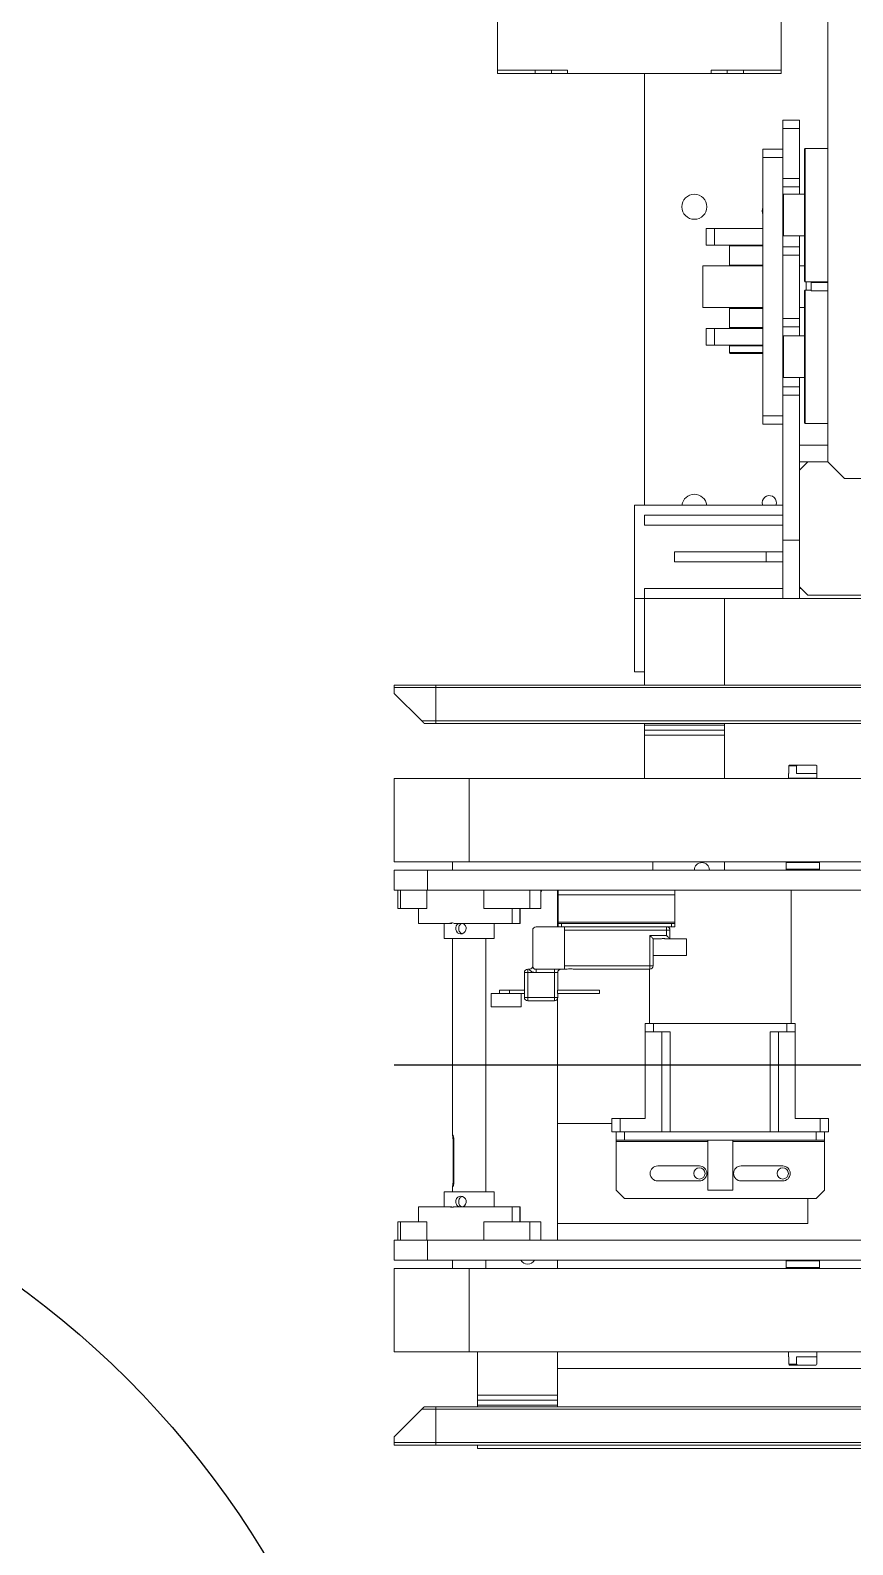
# Model space of a CAD drawing. Header units: millimetres. Extents: x -7602 to 9818, y -387 to 3388.
# Drawn here: x 5959 to 6453, y 1795 to 2704 of the extents above; entities that cross this region are included whole.
import ezdxf

# ---------------------------------------------------------------- set-up
doc = ezdxf.new("R2010")
doc.units = ezdxf.units.MM

# ---------------------------------------------------------------- blocks, each defined once
blk = doc.blocks.new('rhryh')
at = {"color": 1}
blk.add_circle((89014.17, 108497.44, -909.01), 546.16, dxfattribs=at)
blk = doc.blocks.new('tryhytr')
at = {"color": 7, "linetype": 'Continuous', "lineweight": 15}
for p, q in [((103777.68, 67085.51, -498.14), (102927.68, 67085.51, -498.14)), ((103777.68, 67084.01, -498.14), (102927.68, 67084.01, -498.14)), ((103152.68, 67087.51, -498.14), (103752.68, 67087.51, -498.14)), ((103752.68, 67087.51, -498.14), (103752.68, 67085.51, -498.14)), ((103777.68, 67085.51, -498.14), (103802.68, 67085.51, -498.14)), ((103777.68, 67085.51, -498.14), (103777.68, 67084.01, -498.14)), ((103777.68, 67084.01, -498.14), (103777.68, 67085.51, -498.14)), ((103777.68, 67084.01, -498.14), (103802.68, 67084.01, -498.14)), ((103777.68, 67084.01, -498.14), (103777.68, 67064.01, -498.14)), ((103802.68, 67085.51, -498.14), (103802.68, 67084.01, -498.14)), ((103802.68, 67084.01, -498.14), (103802.68, 67080.51, -498.14)), ((103786.18, 67064.01, -498.14), (103802.68, 67080.51, -498.14)), ((103777.68, 67064.01, -498.14), (102927.68, 67064.01, -498.14)), ((103777.68, 67062.51, -498.14), (102927.68, 67062.51, -498.14)), ((103704.68, 67062.51, -498.14), (103704.68, 67061.51, -498.14)), ((103752.68, 67062.51, -498.14), (103752.68, 67061.51, -498.14)), ((103777.68, 67064.01, -498.14), (103777.68, 67062.51, -498.14)), ((103777.68, 67064.01, -498.14), (103786.18, 67064.01, -498.14)), ((103777.68, 67062.51, -498.14), (103777.68, 67064.01, -498.14)), ((103777.68, 67062.51, -498.14), (103784.68, 67062.51, -498.14)), ((103704.68, 67061.51, -498.14), (103752.68, 67061.51, -498.14)), ((103704.68, 67061.51, -498.14), (103704.68, 67058.51, -498.14)), ((103704.68, 67058.51, -498.14), (103752.68, 67058.51, -498.14)), ((103704.68, 67058.51, -498.14), (103704.68, 67055.51, -498.14)), ((103704.68, 67055.51, -498.14), (103752.68, 67055.51, -498.14)), ((103704.68, 67055.51, -498.14), (103704.68, 67029.51, -498.14)), ((103752.68, 67061.51, -498.14), (103752.68, 67058.51, -498.14)), ((103752.68, 67058.51, -498.14), (103752.68, 67055.51, -498.14)), ((103752.68, 67055.51, -498.14), (103752.68, 67029.51, -498.14)), ((103200.68, 67039.51, -498.14), (103704.68, 67039.51, -498.14)), ((103549.27, 67032.51, -498.14), (103549.27, 67037.01, -498.14)), ((103560.89, 67037.51, -498.14), (103549.73, 67037.51, -498.14)), ((103560.89, 67037.51, -498.14), (103565.63, 67037.51, -498.14)), ((103561.35, 67037.01, -498.14), (103560.89, 67037.51, -498.14)), ((103566.09, 67037.01, -498.14), (103561.35, 67037.01, -498.14)), ((103561.35, 67037.01, -498.14), (103561.35, 67032.51, -498.14)), ((103566.09, 67032.51, -498.14), (103566.09, 67037.01, -498.14)), ((103757.68, 67029.51, -498.14), (103157.68, 67029.51, -498.14)), ((103549.18, 67032.51, -498.14), (103549.18, 67029.61, -498.14)), ((103561.35, 67032.51, -498.14), (103549.18, 67032.51, -498.14)), ((103552.64, 67029.61, -498.14), (103549.18, 67029.61, -498.14)), ((103549.58, 67029.61, -498.14), (103549.58, 67029.51, -498.14)), ((103566.18, 67029.61, -498.14), (103552.64, 67029.61, -498.14)), ((103565.78, 67029.51, -498.14), (103565.78, 67029.61, -498.14)), ((103566.18, 67032.51, -498.14), (103566.09, 67032.51, -498.14)), ((103566.18, 67029.61, -498.14), (103566.18, 67032.51, -498.14)), ((103757.68, 66979.51, -498.14), (103757.68, 67029.51, -498.14)), ((103802.68, 67029.51, -498.14), (103757.68, 67029.51, -498.14)), ((103802.68, 66979.51, -498.14), (103802.68, 67029.51, -498.14)), ((102922.68, 66974.51, -498.14), (103782.68, 66974.51, -498.14)), ((103757.68, 66979.51, -498.14), (103157.68, 66979.51, -498.14)), ((103548.18, 66979.51, -498.14), (103547.68, 66979.01, -498.14)), ((103547.68, 66979.01, -498.14), (103547.68, 66975.01, -498.14)), ((103551.75, 66979.01, -498.14), (103547.68, 66979.01, -498.14)), ((103547.68, 66975.01, -498.14), (103548.18, 66974.51, -498.14)), ((103547.68, 66975.01, -498.14), (103567.68, 66975.01, -498.14)), ((103567.68, 66979.01, -498.14), (103551.75, 66979.01, -498.14)), ((103567.68, 66979.01, -498.14), (103567.18, 66979.51, -498.14)), ((103567.18, 66974.51, -498.14), (103567.68, 66975.01, -498.14)), ((103567.68, 66975.01, -498.14), (103567.68, 66979.01, -498.14)), ((103704.68, 66979.51, -498.14), (103704.68, 66974.51, -498.14)), ((103747.68, 66979.51, -498.14), (103747.68, 66974.51, -498.14)), ((103802.68, 66979.51, -498.14), (103757.68, 66979.51, -498.14)), ((103767.68, 66974.51, -498.14), (103767.68, 66979.51, -498.14)), ((103782.68, 66962.51, -498.14), (103782.68, 66974.51, -498.14)), ((103782.68, 66974.51, -498.14), (103802.68, 66974.51, -498.14)), ((103802.68, 66974.51, -498.14), (103802.68, 66962.51, -498.14)), ((102922.68, 66962.51, -498.14), (103782.68, 66962.51, -498.14)), ((103704.68, 66962.51, -498.14), (103704.68, 66817.32, 194.08)), ((103714.84, 66962.51, -498.14), (103714.84, 66951.51, -498.14)), ((103721.47, 66962.51, -498.14), (103721.47, 66951.51, -498.14)), ((103749.04, 66962.51, -498.14), (103749.04, 66951.51, -498.14)), ((103802.68, 66962.51, -498.14), (103782.68, 66962.51, -498.14)), ((103783.11, 66962.51, -498.14), (103783.11, 66951.51, -498.14)), ((103798.99, 66962.51, -498.14), (103798.99, 66951.51, -498.14)), ((103800.53, 66951.51, -498.14), (103800.53, 66962.51, -498.14)), ((103554.68, 66952.51, -498.14), (103554.68, 66937.51, -498.14)), ((103704.68, 66952.51, -498.14), (103554.68, 66952.51, -498.14)), ((103721.47, 66951.51, -498.14), (103714.84, 66951.51, -498.14)), ((103749.04, 66951.51, -498.14), (103721.47, 66951.51, -498.14)), ((103727.18, 66951.51, -498.14), (103727.18, 66942.51, -498.14)), ((103727.43, 66951.51, -498.14), (103727.43, 66942.51, -498.14)), ((103732.02, 66951.51, -498.14), (103732.02, 66942.51, -498.14)), ((103798.99, 66951.51, -498.14), (103783.11, 66951.51, -498.14)), ((103788.18, 66942.51, -498.14), (103788.18, 66951.51, -498.14)), ((103800.53, 66951.51, -498.14), (103798.99, 66951.51, -498.14)), ((103549.68, 66937.51, -498.14), (103544.68, 66932.51, -498.14)), ((103664.68, 66937.51, -498.14), (103549.68, 66937.51, -498.14)), ((103669.68, 66932.51, -498.14), (103664.68, 66937.51, -498.14)), ((103727.43, 66942.51, -498.14), (103727.18, 66942.51, -498.14)), ((103727.43, 66942.51, -498.14), (103732.02, 66942.51, -498.14)), ((103766.76, 66942.51, -498.14), (103732.02, 66942.51, -498.14)), ((103742.68, 66942.51, -498.14), (103742.68, 66933.51, -498.14)), ((103769.45, 66942.51, -498.14), (103768.08, 66942.51, -498.14)), ((103788.18, 66942.51, -498.14), (103769.45, 66942.51, -498.14)), ((103772.68, 66933.51, -498.14), (103772.68, 66942.51, -498.14)), ((103544.68, 66903.25, -498.14), (103544.68, 66932.51, -498.14)), ((103594.68, 66927.01, -498.14), (103569.68, 66927.01, -498.14)), ((103599.68, 66932.51, -498.14), (103599.68, 66902.51, -498.14)), ((103599.68, 66932.51, -498.14), (103614.68, 66932.51, -498.14)), ((103614.68, 66902.51, -498.14), (103614.68, 66932.51, -498.14)), ((103644.68, 66927.01, -498.14), (103619.68, 66927.01, -498.14)), ((103669.68, 66903.25, -498.14), (103669.68, 66932.51, -498.14)), ((103742.68, 66933.51, -498.14), (103743.59, 66933.51, -498.14)), ((103743.59, 66933.51, -498.14), (103772.68, 66933.51, -498.14)), ((103747.68, 66933.51, -498.14), (103747.68, 66781.51, 194.08)), ((103766.91, 66927.51, -498.14), (103766.91, 66902.51, -498.14)), ((103767.46, 66902.51, -498.14), (103767.46, 66927.51, -498.14)), ((103767.68, 66930.34, -498.14), (103767.68, 66933.51, -498.14)), ((103569.68, 66918.01, -498.14), (103594.68, 66918.01, -498.14)), ((103619.68, 66918.01, -498.14), (103644.68, 66918.01, -498.14)), ((103544.68, 66902.51, -498.14), (103544.68, 66903.25, -498.14)), ((103544.68, 66897.51, -498.14), (103544.68, 66902.51, -498.14)), ((103544.68, 66902.51, -498.14), (103549.68, 66902.51, -498.14)), ((103549.68, 66902.51, -498.14), (103549.68, 66897.51, -498.14)), ((103664.68, 66902.51, -498.14), (103549.68, 66902.51, -498.14)), ((103664.68, 66897.51, -498.14), (103664.68, 66902.51, -498.14)), ((103664.68, 66902.51, -498.14), (103669.68, 66902.51, -498.14)), ((103669.68, 66902.51, -498.14), (103669.68, 66903.25, -498.14)), ((103669.68, 66902.51, -498.14), (103669.68, 66897.51, -498.14)), ((103767.68, 66781.51, 194.08), (103767.68, 66899.69, -498.14)), ((103542.18, 66889.51, -498.14), (103542.18, 66897.51, -498.14)), ((103542.18, 66897.51, -498.14), (103544.68, 66897.51, -498.14)), ((103549.68, 66897.51, -498.14), (103544.68, 66897.51, -498.14)), ((103547.18, 66889.51, -498.14), (103547.18, 66897.51, -498.14)), ((103664.68, 66897.51, -498.14), (103549.68, 66897.51, -498.14)), ((103572.18, 66837.51, -498.14), (103572.18, 66897.51, -498.14)), ((103577.18, 66897.51, -498.14), (103637.18, 66897.51, -498.14)), ((103577.18, 66837.51, -498.14), (103577.18, 66897.51, -498.14)), ((103637.18, 66837.51, -498.14), (103637.18, 66897.51, -498.14)), ((103642.18, 66837.51, -498.14), (103642.18, 66897.51, -498.14)), ((103669.68, 66897.51, -498.14), (103664.68, 66897.51, -498.14)), ((103667.18, 66889.51, -498.14), (103667.18, 66897.51, -498.14)), ((103669.68, 66897.51, -498.14), (103672.18, 66897.51, -498.14)), ((103672.18, 66889.51, -498.14), (103672.18, 66897.51, -498.14)), ((103672.18, 66892.51, -498.14), (103704.68, 66892.51, -498.14)), ((103542.18, 66889.51, -498.14), (103547.18, 66889.51, -498.14)), ((103547.18, 66889.51, -498.14), (103562.18, 66889.51, -498.14)), ((103562.18, 66837.51, -498.14), (103562.18, 66889.51, -498.14)), ((103652.18, 66889.51, -498.14), (103667.18, 66889.51, -498.14)), ((103652.18, 66837.51, -498.14), (103652.18, 66889.51, -498.14)), ((103667.18, 66889.51, -498.14), (103672.18, 66889.51, -498.14)), ((103562.18, 66832.51, -498.14), (103562.18, 66837.51, -498.14)), ((103562.18, 66837.51, -498.14), (103567.18, 66837.51, -498.14)), ((103567.18, 66837.51, -498.14), (103567.18, 66832.51, -498.14)), ((103567.18, 66837.51, -498.14), (103577.18, 66837.51, -498.14)), ((103637.18, 66837.51, -498.14), (103647.18, 66837.51, -498.14)), ((103647.18, 66832.51, -498.14), (103647.18, 66837.51, -498.14)), ((103647.18, 66837.51, -498.14), (103652.18, 66837.51, -498.14)), ((103652.18, 66837.51, -498.14), (103652.18, 66832.51, -498.14)), ((103567.18, 66832.51, -498.14), (103562.18, 66832.51, -498.14)), ((103564.68, 66832.51, -498.14), (103564.68, 66752.51, 194.08)), ((103567.18, 66832.51, -498.14), (103647.18, 66832.51, -498.14)), ((103652.18, 66832.51, -498.14), (103647.18, 66832.51, -498.14)), ((103649.68, 66799.91, 194.08), (103649.68, 66832.51, -498.14)), ((103706.64, 66818.91, 194.08), (103722.64, 66818.91, 194.08)), ((103706.64, 66818.91, 194.08), (103706.64, 66816.91, 194.08)), ((103722.64, 66818.91, 194.08), (103722.64, 66816.91, 194.08)), ((103726.64, 66822.51, 194.08), (103726.64, 66814.51, 194.08)), ((103726.64, 66822.51, 194.08), (103744.64, 66822.51, 194.08)), ((103744.64, 66814.51, 194.08), (103744.64, 66822.51, 194.08)), ((103679.64, 66814.51, 194.08), (103679.64, 66812.51, 194.08)), ((103704.73, 66814.51, 194.08), (103679.64, 66814.51, 194.08)), ((103679.64, 66812.51, 194.08), (103704.73, 66812.51, 194.08)), ((103706.64, 66816.91, 194.08), (103704.64, 66816.91, 194.08)), ((103704.64, 66814.51, 194.08), (103704.64, 66816.91, 194.08)), ((103704.64, 66801.91, 194.08), (103704.64, 66812.51, 194.08)), ((103704.73, 66812.51, 194.08), (103704.73, 66814.51, 194.08)), ((103706.64, 66816.91, 194.08), (103706.64, 66801.91, 194.08)), ((103722.64, 66816.91, 194.08), (103706.64, 66816.91, 194.08)), ((103722.64, 66801.91, 194.08), (103722.64, 66816.91, 194.08)), ((103724.64, 66816.91, 194.08), (103722.64, 66816.91, 194.08)), ((103724.55, 66814.51, 194.08), (103724.55, 66812.51, 194.08)), ((103730.67, 66814.51, 194.08), (103724.55, 66814.51, 194.08)), ((103724.55, 66812.51, 194.08), (103733.64, 66812.51, 194.08)), ((103724.64, 66816.91, 194.08), (103724.64, 66814.51, 194.08)), ((103724.64, 66812.51, 194.08), (103724.64, 66801.91, 194.08)), ((103730.67, 66814.51, 194.08), (103744.64, 66814.51, 194.08)), ((103733.64, 66812.51, 194.08), (103733.64, 66814.51, 194.08)), ((103739.64, 66812.51, 194.08), (103733.64, 66812.51, 194.08)), ((103739.64, 66814.51, 194.08), (103739.64, 66812.51, 194.08)), ((103649.34, 66799.91, 194.08), (103649.34, 66797.91, 194.08)), ((103649.34, 66799.91, 194.08), (103694.69, 66799.91, 194.08)), ((103699.99, 66799.91, 194.08), (103700.64, 66799.91, 194.08)), ((103700.64, 66799.91, 194.08), (103700.64, 66797.91, 194.08)), ((103704.11, 66799.91, 194.08), (103700.64, 66799.91, 194.08)), ((103704.11, 66799.91, 194.08), (103706.64, 66799.91, 194.08)), ((103706.64, 66801.91, 194.08), (103704.64, 66801.91, 194.08)), ((103706.64, 66801.91, 194.08), (103706.64, 66799.91, 194.08)), ((103706.64, 66801.91, 194.08), (103717.64, 66801.91, 194.08)), ((103717.64, 66799.91, 194.08), (103706.64, 66799.91, 194.08)), ((103717.64, 66801.91, 194.08), (103717.64, 66799.91, 194.08)), ((103717.64, 66801.91, 194.08), (103722.64, 66801.91, 194.08)), ((103722.64, 66799.91, 194.08), (103721.64, 66799.91, 194.08)), ((103722.64, 66801.91, 194.08), (103722.64, 66799.91, 194.08)), ((103724.64, 66801.91, 194.08), (103722.64, 66801.91, 194.08)), ((103647.34, 66791.71, 194.08), (103627.34, 66791.71, 194.08)), ((103627.34, 66781.71, 194.08), (103627.34, 66791.71, 194.08)), ((103647.34, 66781.71, 194.08), (103647.34, 66797.91, 194.08)), ((103647.34, 66797.91, 194.08), (103649.34, 66797.91, 194.08)), ((103649.34, 66797.91, 194.08), (103649.34, 66779.71, 194.08)), ((103700.64, 66797.91, 194.08), (103649.34, 66797.91, 194.08)), ((103700.64, 66776.51, 194.08), (103700.64, 66797.91, 194.08)), ((103719.64, 66776.51, 194.08), (103719.64, 66797.91, 194.08)), ((103627.34, 66781.71, 194.08), (103637.34, 66781.71, 194.08)), ((103637.34, 66781.71, 194.08), (103639.78, 66781.71, 194.08)), ((103637.34, 66776.51, 194.08), (103637.34, 66781.71, 194.08)), ((103642.91, 66781.71, 194.08), (103647.34, 66781.71, 194.08)), ((103742.68, 66781.51, 194.08), (103742.68, 66772.51, 194.08)), ((103772.68, 66781.51, 194.08), (103742.68, 66781.51, 194.08)), ((103772.68, 66772.51, 194.08), (103772.68, 66781.51, 194.08)), ((103634.34, 66772.51, 194.08), (103634.34, 66774.51, 194.08)), ((103634.34, 66774.51, 194.08), (103636.34, 66774.51, 194.08)), ((103636.34, 66772.51, 194.08), (103634.34, 66772.51, 194.08)), ((103634.34, 66771.77, 194.08), (103634.34, 66772.51, 194.08)), ((103704.34, 66771.77, 194.08), (103634.34, 66771.77, 194.08)), ((103634.34, 66755.25, 194.08), (103634.34, 66771.77, 194.08)), ((103636.34, 66774.51, 194.08), (103636.34, 66772.51, 194.08)), ((103702.34, 66774.51, 194.08), (103636.34, 66774.51, 194.08)), ((103702.34, 66772.51, 194.08), (103636.34, 66772.51, 194.08)), ((103639.34, 66776.51, 194.08), (103637.34, 66776.51, 194.08)), ((103649.34, 66779.71, 194.08), (103639.34, 66779.71, 194.08)), ((103639.34, 66779.71, 194.08), (103639.34, 66776.51, 194.08)), ((103639.34, 66776.51, 194.08), (103639.34, 66774.54, 194.08)), ((103639.34, 66776.51, 194.08), (103700.64, 66776.51, 194.08)), ((103700.64, 66776.51, 194.08), (103700.64, 66774.51, 194.08)), ((103702.34, 66772.51, 194.08), (103702.34, 66774.51, 194.08)), ((103702.34, 66774.51, 194.08), (103704.34, 66774.51, 194.08)), ((103704.34, 66772.51, 194.08), (103702.34, 66772.51, 194.08)), ((103717.64, 66774.51, 194.08), (103704.34, 66774.51, 194.08)), ((103704.34, 66774.51, 194.08), (103704.34, 66772.51, 194.08)), ((103704.34, 66771.77, 194.08), (103704.34, 66772.51, 194.08)), ((103704.34, 66755.25, 194.08), (103704.34, 66771.77, 194.08)), ((103704.68, 66774.51, 194.08), (103704.68, 66752.51, 194.08)), ((103727.18, 66772.51, 194.08), (103727.18, 66763.51, 194.08)), ((103727.18, 66772.51, 194.08), (103727.43, 66772.51, 194.08)), ((103727.43, 66772.51, 194.08), (103727.43, 66763.51, 194.08)), ((103727.43, 66772.51, 194.08), (103732.02, 66772.51, 194.08)), ((103732.02, 66772.51, 194.08), (103732.02, 66763.51, 194.08)), ((103732.02, 66772.51, 194.08), (103766.76, 66772.51, 194.08)), ((103768.08, 66772.51, 194.08), (103769.45, 66772.51, 194.08)), ((103769.45, 66772.51, 194.08), (103788.18, 66772.51, 194.08)), ((103788.18, 66763.51, 194.08), (103788.18, 66772.51, 194.08)), ((103714.84, 66763.51, 194.08), (103714.84, 66752.51, 194.08)), ((103714.84, 66763.51, 194.08), (103721.47, 66763.51, 194.08)), ((103721.47, 66752.51, 194.08), (103721.47, 66763.51, 194.08)), ((103721.47, 66763.51, 194.08), (103749.04, 66763.51, 194.08)), ((103749.04, 66752.51, 194.08), (103749.04, 66763.51, 194.08)), ((103783.11, 66752.51, 194.08), (103783.11, 66763.51, 194.08)), ((103783.11, 66763.51, 194.08), (103798.99, 66763.51, 194.08)), ((103798.99, 66752.51, 194.08), (103798.99, 66763.51, 194.08)), ((103798.99, 66763.51, 194.08), (103800.53, 66763.51, 194.08)), ((103800.53, 66752.51, 194.08), (103800.53, 66763.51, 194.08)), ((103704.34, 66755.25, 194.08), (103634.34, 66755.25, 194.08)), ((103634.34, 66752.51, 194.08), (103634.34, 66755.25, 194.08)), ((103704.34, 66752.51, 194.08), (103704.34, 66755.25, 194.08)), ((102922.68, 66752.51, 194.08), (103782.68, 66752.51, 194.08)), ((103782.68, 66740.51, 194.08), (103782.68, 66752.51, 194.08)), ((103782.68, 66752.51, 194.08), (103802.68, 66752.51, 194.08)), ((103802.68, 66752.51, 194.08), (103802.68, 66740.51, 194.08)), ((102922.68, 66740.51, 194.08), (103782.68, 66740.51, 194.08)), ((103757.68, 66735.51, 194.08), (103057.68, 66735.51, 194.08)), ((103548.18, 66740.51, 194.08), (103547.68, 66740.01, 194.08)), ((103547.68, 66740.01, 194.08), (103547.68, 66736.01, 194.08)), ((103551.75, 66740.01, 194.08), (103547.68, 66740.01, 194.08)), ((103547.68, 66736.01, 194.08), (103548.18, 66735.51, 194.08)), ((103547.68, 66736.01, 194.08), (103567.68, 66736.01, 194.08)), ((103567.68, 66740.01, 194.08), (103551.75, 66740.01, 194.08)), ((103567.68, 66740.01, 194.08), (103567.18, 66740.51, 194.08)), ((103567.18, 66735.51, 194.08), (103567.68, 66736.01, 194.08)), ((103567.68, 66736.01, 194.08), (103567.68, 66740.01, 194.08)), ((103604.68, 66740.51, 194.08), (103604.68, 66735.51, 194.08)), ((103647.68, 66740.51, 194.08), (103647.68, 66735.51, 194.08)), ((103757.68, 66685.51, 194.08), (103757.68, 66735.51, 194.08)), ((103802.68, 66735.51, 194.08), (103757.68, 66735.51, 194.08)), ((103767.68, 66735.51, 194.08), (103767.68, 66740.51, 194.08)), ((103802.68, 66740.51, 194.08), (103782.68, 66740.51, 194.08)), ((103802.68, 66685.51, 194.08), (103802.68, 66735.51, 194.08)), ((103757.68, 66685.51, 194.08), (103057.68, 66685.51, 194.08)), ((103549.18, 66685.41, 194.08), (103549.18, 66682.51, 194.08)), ((103549.18, 66685.41, 194.08), (103566.18, 66685.41, 194.08)), ((103549.18, 66682.51, 194.08), (103561.35, 66682.51, 194.08)), ((103549.27, 66678.01, 194.08), (103549.27, 66682.51, 194.08)), ((103549.58, 66685.51, 194.08), (103549.58, 66685.41, 194.08)), ((103561.35, 66682.51, 194.08), (103561.35, 66678.01, 194.08)), ((103565.78, 66685.41, 194.08), (103565.78, 66685.51, 194.08)), ((103566.09, 66682.51, 194.08), (103566.18, 66682.51, 194.08)), ((103566.09, 66678.01, 194.08), (103566.09, 66682.51, 194.08)), ((103566.18, 66682.51, 194.08), (103566.18, 66685.41, 194.08)), ((103604.68, 66685.51, 194.08), (103604.68, 66659.51, 194.08)), ((103652.68, 66685.51, 194.08), (103652.68, 66659.51, 194.08)), ((103802.68, 66685.51, 194.08), (103757.68, 66685.51, 194.08)), ((103549.27, 66678.01, 194.08), (103549.73, 66677.51, 194.08)), ((103560.89, 66677.51, 194.08), (103549.73, 66677.51, 194.08)), ((103565.63, 66677.51, 194.08), (103560.89, 66677.51, 194.08)), ((103561.35, 66678.01, 194.08), (103566.09, 66678.01, 194.08)), ((103566.09, 66678.01, 194.08), (103565.63, 66677.51, 194.08)), ((103604.68, 66659.51, 194.08), (103652.68, 66659.51, 194.08)), ((103604.68, 66659.51, 194.08), (103604.68, 66656.51, 194.08)), ((103604.68, 66656.51, 194.08), (103652.68, 66656.51, 194.08)), ((103604.68, 66656.51, 194.08), (103604.68, 66653.51, 194.08)), ((103604.68, 66653.51, 194.08), (103652.68, 66653.51, 194.08)), ((103604.68, 66653.51, 194.08), (103604.68, 66652.51, 194.08)), ((103652.68, 66659.51, 194.08), (103652.68, 66656.51, 194.08)), ((103652.68, 66656.51, 194.08), (103652.68, 66653.51, 194.08)), ((103652.68, 66653.51, 194.08), (103652.68, 66652.51, 194.08)), ((103777.68, 66652.51, 194.08), (102927.68, 66652.51, 194.08)), ((103777.68, 66651.01, 194.08), (102927.68, 66651.01, 194.08)), ((103777.68, 66651.01, 194.08), (103777.68, 66652.51, 194.08)), ((103777.68, 66652.51, 194.08), (103784.68, 66652.51, 194.08)), ((103777.68, 66652.51, 194.08), (103777.68, 66651.01, 194.08)), ((103777.68, 66651.01, 194.08), (103786.18, 66651.01, 194.08)), ((103777.68, 66631.01, 194.08), (103777.68, 66651.01, 194.08)), ((103786.18, 66651.01, 194.08), (103802.68, 66634.51, 194.08)), ((103777.68, 66631.01, 194.08), (102927.68, 66631.01, 194.08)), ((103777.68, 66629.51, 194.08), (102927.68, 66629.51, 194.08)), ((103604.68, 66629.51, 194.08), (103604.68, 66577.51, 194.08)), ((103652.68, 66629.51, 194.08), (103652.68, 66621.51, 194.08)), ((103777.68, 66631.01, 194.08), (103802.68, 66631.01, 194.08)), ((103777.68, 66629.51, 194.08), (103777.68, 66631.01, 194.08)), ((103777.68, 66631.01, 194.08), (103777.68, 66629.51, 194.08)), ((103777.68, 66629.51, 194.08), (103802.68, 66629.51, 194.08)), ((103802.68, 66631.01, 194.08), (103802.68, 66634.51, 194.08)), ((103802.68, 66629.51, 194.08), (103802.68, 66631.01, 194.08)), ((103658.68, 66621.51, 194.08), (103652.68, 66621.51, 194.08)), ((103652.68, 66577.51, 194.08), (103652.68, 66621.51, 194.08)), ((103658.68, 66577.51, 194.08), (103658.68, 66621.51, 194.08)), ((103145.68, 66577.51, 194.08), (103559.68, 66577.51, 194.08)), ((103554.68, 66575.51, 194.08), (103150.68, 66575.51, 194.08)), ((103559.68, 66570.51, 194.08), (103554.68, 66575.51, 194.08)), ((103559.68, 66577.51, 194.08), (103569.68, 66577.51, 194.08)), ((103559.68, 66542.51, 194.08), (103559.68, 66577.51, 194.08)), ((103569.68, 66577.51, 194.08), (103652.68, 66577.51, 194.08)), ((103569.68, 66577.51, 194.08), (103569.68, 66542.51, 194.08)), ((103652.68, 66571.51, 194.08), (103652.68, 66577.51, 194.08)), ((103658.68, 66577.51, 194.08), (103652.68, 66577.51, 194.08)), ((103658.68, 66521.51, 194.08), (103658.68, 66577.51, 194.08)), ((103579.68, 66555.51, 194.08), (103569.68, 66555.51, 194.08)), ((103579.68, 66549.51, 194.08), (103579.68, 66555.51, 194.08)), ((103634.68, 66555.51, 194.08), (103579.68, 66555.51, 194.08)), ((103634.68, 66549.51, 194.08), (103634.68, 66555.51, 194.08)), ((103579.68, 66549.51, 194.08), (103569.68, 66549.51, 194.08)), ((103634.68, 66549.51, 194.08), (103579.68, 66549.51, 194.08)), ((103569.68, 66542.51, 194.08), (103559.68, 66542.51, 194.08)), ((103559.68, 66542.51, 194.08), (103559.68, 66455.51, 194.08)), ((103569.68, 66455.51, 194.08), (103569.68, 66542.51, 194.08)), ((103569.68, 66527.51, 194.08), (103652.68, 66527.51, 194.08)), ((103652.68, 66527.51, 194.08), (103652.68, 66533.51, 194.08)), ((103569.68, 66521.51, 194.08), (103658.68, 66521.51, 194.08)), ((103652.68, 66262.51, 194.08), (103652.68, 66521.51, 194.08)), ((103532.68, 66505.51, 194.08), (103172.68, 66505.51, 194.08)), ((103542.68, 66495.51, 194.08), (103532.68, 66505.51, 194.08)), ((103554.68, 66495.51, 194.08), (103559.68, 66500.51, 194.08)), ((103542.68, 66195.51, 194.08), (103542.68, 66495.51, 194.08)), ((103542.68, 66495.51, 194.08), (103559.68, 66495.51, 194.08)), ((103559.68, 66495.51, 194.08), (103559.68, 66485.51, 194.08)), ((103542.68, 66485.51, 194.08), (103559.68, 66485.51, 194.08)), ((103556.18, 66472.51, 194.08), (103542.68, 66472.51, 194.08)), ((103556.68, 66472.01, 194.08), (103556.18, 66472.51, 194.08)), ((103556.18, 66392.51, 194.08), (103556.18, 66472.51, 194.08)), ((103556.68, 66472.01, 194.08), (103556.68, 66393.01, 194.08)), ((103569.68, 66473.01, 194.08), (103581.68, 66473.01, 194.08)), ((103581.68, 66473.01, 194.08), (103581.68, 66468.01, 194.08)), ((103581.68, 66468.01, 194.08), (103569.68, 66468.01, 194.08)), ((103569.68, 66468.01, 194.08), (103569.68, 66313.01, 194.08)), ((103581.68, 66468.01, 194.08), (103581.68, 66313.01, 194.08)), ((103559.68, 66455.51, 194.08), (103569.68, 66455.51, 194.08)), ((103559.68, 66450.51, 194.08), (103559.68, 66455.51, 194.08)), ((103569.18, 66445.01, 194.08), (103556.68, 66445.01, 194.08)), ((103569.68, 66450.51, 194.08), (103559.68, 66450.51, 194.08)), ((103559.68, 66445.01, 194.08), (103559.68, 66450.51, 194.08)), ((103569.68, 66444.51, 194.08), (103569.18, 66445.01, 194.08)), ((103569.18, 66444.95, 194.08), (103569.18, 66445.01, 194.08)), ((103569.18, 66420.01, 194.08), (103569.18, 66444.95, 194.08)), ((103581.68, 66430.51, 194.08), (103601.18, 66430.51, 194.08)), ((103601.68, 66430.01, 194.08), (103581.68, 66430.01, 194.08)), ((103601.68, 66430.01, 194.08), (103601.18, 66430.51, 194.08)), ((103601.68, 66426.01, 194.08), (103601.68, 66430.01, 194.08)), ((103556.68, 66420.01, 194.08), (103569.18, 66420.01, 194.08)), ((103559.68, 66414.51, 194.08), (103559.68, 66420.01, 194.08)), ((103569.18, 66420.01, 194.08), (103569.68, 66420.51, 194.08)), ((103581.68, 66426.01, 194.08), (103601.68, 66426.01, 194.08)), ((103581.68, 66425.51, 194.08), (103610.68, 66425.51, 194.08)), ((103601.18, 66425.51, 194.08), (103601.68, 66426.01, 194.08)), ((103610.68, 66415.51, 194.08), (103610.68, 66425.51, 194.08)), ((103610.68, 66425.51, 194.08), (103615.68, 66425.51, 194.08)), ((103615.68, 66425.51, 194.08), (103615.68, 66415.51, 194.08)), ((103559.68, 66414.51, 194.08), (103569.68, 66414.51, 194.08)), ((103559.68, 66409.51, 194.08), (103559.68, 66414.51, 194.08)), ((103569.68, 66409.51, 194.08), (103559.68, 66409.51, 194.08)), ((103559.68, 66409.51, 194.08), (103559.68, 66371.51, 194.08)), ((103569.68, 66371.51, 194.08), (103569.68, 66409.51, 194.08)), ((103581.68, 66415.51, 194.08), (103610.68, 66415.51, 194.08)), ((103601.68, 66415.01, 194.08), (103581.68, 66415.01, 194.08)), ((103601.68, 66415.01, 194.08), (103601.18, 66415.51, 194.08)), ((103601.68, 66403.51, 194.08), (103601.68, 66415.01, 194.08)), ((103615.68, 66415.51, 194.08), (103610.68, 66415.51, 194.08)), ((103556.68, 66403.01, 194.08), (103559.68, 66403.01, 194.08)), ((103581.68, 66403.51, 194.08), (103601.68, 66403.51, 194.08)), ((103581.68, 66403.01, 194.08), (103617.68, 66403.01, 194.08)), ((103601.18, 66403.01, 194.08), (103601.68, 66403.51, 194.08)), ((103617.68, 66378.01, 194.08), (103617.68, 66403.01, 194.08)), ((103542.68, 66393.01, 194.08), (103552.68, 66393.01, 194.08)), ((103552.68, 66393.01, 194.08), (103552.68, 66388.01, 194.08)), ((103552.68, 66392.51, 194.08), (103556.18, 66392.51, 194.08)), ((103555.68, 66392.51, 194.08), (103555.68, 66387.51, 194.08)), ((103556.18, 66392.51, 194.08), (103556.68, 66393.01, 194.08)), ((103552.68, 66388.01, 194.08), (103542.68, 66388.01, 194.08)), ((103556.18, 66387.51, 194.08), (103542.68, 66387.51, 194.08)), ((103556.68, 66387.01, 194.08), (103556.18, 66387.51, 194.08)), ((103556.18, 66307.51, 194.08), (103556.18, 66387.51, 194.08)), ((103556.68, 66387.01, 194.08), (103556.68, 66308.01, 194.08)), ((103556.68, 66378.01, 194.08), (103559.68, 66378.01, 194.08)), ((103581.68, 66378.01, 194.08), (103617.68, 66378.01, 194.08)), ((103601.68, 66377.51, 194.08), (103581.68, 66377.51, 194.08)), ((103601.68, 66377.51, 194.08), (103601.18, 66378.01, 194.08)), ((103601.68, 66366.01, 194.08), (103601.68, 66377.51, 194.08)), ((103559.68, 66371.51, 194.08), (103569.68, 66371.51, 194.08)), ((103559.68, 66366.51, 194.08), (103559.68, 66371.51, 194.08)), ((103569.68, 66366.51, 194.08), (103559.68, 66366.51, 194.08)), ((103559.68, 66360.01, 194.08), (103559.68, 66366.51, 194.08)), ((103581.68, 66366.01, 194.08), (103601.68, 66366.01, 194.08)), ((103581.68, 66365.51, 194.08), (103610.68, 66365.51, 194.08)), ((103601.18, 66365.51, 194.08), (103601.68, 66366.01, 194.08)), ((103610.68, 66355.51, 194.08), (103610.68, 66365.51, 194.08)), ((103610.68, 66365.51, 194.08), (103615.68, 66365.51, 194.08)), ((103615.68, 66365.51, 194.08), (103615.68, 66355.51, 194.08)), ((103569.18, 66360.01, 194.08), (103556.68, 66360.01, 194.08)), ((103569.68, 66359.51, 194.08), (103569.18, 66360.01, 194.08)), ((103569.18, 66359.95, 194.08), (103569.18, 66360.01, 194.08)), ((103569.18, 66335.01, 194.08), (103569.18, 66359.95, 194.08)), ((103581.68, 66355.51, 194.08), (103610.68, 66355.51, 194.08)), ((103615.68, 66355.51, 194.08), (103610.68, 66355.51, 194.08)), ((103569.18, 66335.01, 194.08), (103569.68, 66335.51, 194.08)), ((103556.68, 66335.01, 194.08), (103569.18, 66335.01, 194.08)), ((103559.68, 66330.51, 194.08), (103559.68, 66335.01, 194.08)), ((103559.68, 66330.51, 194.08), (103569.68, 66330.51, 194.08)), ((103559.68, 66325.51, 194.08), (103559.68, 66330.51, 194.08)), ((103569.68, 66325.51, 194.08), (103559.68, 66325.51, 194.08)), ((103559.68, 66325.51, 194.08), (103559.68, 66295.51, 194.08)), ((103569.68, 66295.51, 194.08), (103569.68, 66325.51, 194.08)), ((103569.68, 66313.01, 194.08), (103581.68, 66313.01, 194.08)), ((103581.68, 66313.01, 194.08), (103581.68, 66308.01, 194.08)), ((103542.68, 66307.51, 194.08), (103556.18, 66307.51, 194.08)), ((103556.18, 66307.51, 194.08), (103556.68, 66308.01, 194.08)), ((103581.68, 66308.01, 194.08), (103569.68, 66308.01, 194.08)), ((103559.68, 66295.51, 194.08), (103569.68, 66295.51, 194.08)), ((103559.68, 66290.51, 194.08), (103559.68, 66295.51, 194.08)), ((103569.68, 66290.51, 194.08), (103559.68, 66290.51, 194.08)), ((103569.68, 66295.51, 194.08), (103569.68, 66290.51, 194.08)), ((103570.68, 66262.51, 194.08), (103593.18, 66262.51, 194.08)), ((103570.68, 66260.51, 194.08), (103570.68, 66262.51, 194.08)), ((103570.68, 66260.51, 194.08), (103612.68, 66260.51, 194.08)), ((103570.68, 66168.06, 194.08), (103570.68, 66260.51, 194.08)), ((103593.18, 66262.51, 194.08), (103593.18, 66260.51, 194.08)), ((103593.18, 66262.51, 194.08), (103603.03, 66262.51, 194.08)), ((103603.03, 66260.51, 194.08), (103603.03, 66262.51, 194.08)), ((103603.03, 66262.51, 194.08), (103612.68, 66262.51, 194.08)), ((103612.68, 66260.51, 194.08), (103612.68, 66262.51, 194.08)), ((103612.68, 66262.51, 194.08), (103698.68, 66262.51, 194.08)), ((103698.68, 66262.51, 194.08), (103698.68, 66260.51, 194.08)), ((103698.68, 66262.51, 194.08), (103708.33, 66262.51, 194.08)), ((103698.68, 66260.51, 194.08), (103740.68, 66260.51, 194.08)), ((103708.33, 66262.51, 194.08), (103708.33, 66260.51, 194.08)), ((103708.33, 66262.51, 194.08), (103718.18, 66262.51, 194.08)), ((103718.18, 66260.51, 194.08), (103718.18, 66262.51, 194.08)), ((103718.18, 66262.51, 194.08), (103740.68, 66262.51, 194.08)), ((103740.68, 66262.51, 194.08), (103740.68, 66260.51, 194.08)), ((103740.68, 66260.51, 194.08), (103740.68, 66168.06, 194.08))]:
    blk.add_line(p, q, dxfattribs=at)
at = {"color": 8, "linetype": 'Continuous', "lineweight": 15}
for p, q in [((103766.91, 66927.51, -498.14), (103767.46, 66927.51, -498.14)), ((103599.68, 66903.25, -498.14), (103544.68, 66903.25, -498.14)), ((103669.68, 66903.25, -498.14), (103614.68, 66903.25, -498.14)), ((103766.91, 66902.51, -498.14), (103767.46, 66902.51, -498.14)), ((103558.68, 66571.51, 194.08), (103559.68, 66571.51, 194.08)), ((103569.68, 66571.51, 194.08), (103652.68, 66571.51, 194.08)), ((103569.68, 66533.51, 194.08), (103652.68, 66533.51, 194.08))]:
    blk.add_line(p, q, dxfattribs=at)
at = {"color": 1}
blk.add_line((102902.68, 66857.51, -152.03), (103802.68, 66857.51, -152.03), dxfattribs=at)
at = {"color": 7, "linetype": 'Continuous', "lineweight": 15, "flags": 128}
for points, elevation in [([(103761.6, 66942.56), (103761.48, 66942.53), (103760.59, 66941.91), (103759.93, 66941.01), (103759.59, 66939.94), (103759.63, 66938.83), (103760.03, 66937.82), (103760.73, 66936.98), (103761.68, 66936.41), (103762.73, 66936.19), (103763.74, 66936.34), (103764.62, 66936.83), (103765.3, 66937.62), (103765.71, 66938.65), (103765.81, 66939.51), (103765.81, 66939.51)], -498.14), ([(103637.34, 66781.71), (103637.38, 66781.67), (103637.49, 66781.56), (103637.68, 66781.37), (103637.93, 66781.12), (103638.23, 66780.82), (103638.58, 66780.47), (103638.95, 66780.1), (103639.34, 66779.71)], 194.08), ([(103647.34, 66781.71), (103647.38, 66781.67), (103647.49, 66781.56), (103647.68, 66781.37), (103647.93, 66781.12), (103648.23, 66780.82), (103648.58, 66780.47), (103648.95, 66780.1), (103649.34, 66779.71)], 194.08), ([(103764.12, 66772.51), (103764.91, 66773.11), (103765.5, 66774.01), (103765.78, 66775.08), (103765.75, 66776.18), (103765.41, 66777.2), (103764.78, 66778.04), (103763.91, 66778.61), (103762.9, 66778.83), (103761.87, 66778.68), (103760.92, 66778.19), (103760.15, 66777.39), (103759.68, 66776.37), (103759.56, 66775.51), (103759.56, 66775.51)], 194.08), ([(103714.84, 66753.52), (103714.4, 66752.94), (103714.15, 66752.51)], 194.08), ([(103581.93, 66520.01), (103581.74, 66521.26), (103581.66, 66521.51)], 194.08), ([(103581.93, 66345.01), (103581.74, 66346.26), (103581.68, 66346.45)], 194.08), ([(103581.68, 66343.57), (103581.74, 66343.76), (103581.93, 66345.01)], 194.08)]:
    blk.add_lwpolyline(points, dxfattribs=dict(at, elevation=elevation))
at = {"color": 7, "linetype": 'Continuous', "lineweight": 15}
for centre, radius in [((103569.68, 66922.51, -498.14), 3.4), ((103619.68, 66922.51, -498.14), 3.4), ((103622.68, 66342.51, 194.08), 7.5)]:
    blk.add_circle(centre, radius, dxfattribs=at)
for centre, radius, start, end in [((103722.68, 66972.51, -498.14), 4.5, 26.3878, 153.6122), ((103569.68, 66922.51, -498.14), 4.5, 90, 270), ((103594.68, 66922.51, -498.14), 4.5, 270, 90), ((103619.68, 66922.51, -498.14), 4.5, 90, 270), ((103644.68, 66922.51, -498.14), 4.5, 270, 90), ((103706.64, 66816.91, 194.08), 2, 90, 180), ((103722.64, 66816.91, 194.08), 2, 0, 90), ((103649.34, 66797.91, 194.08), 2, 90, 180), ((103702.64, 66801.91, 194.08), 2, 270, 0), ((103721.64, 66797.91, 194.08), 2, 90, 180), ((103722.64, 66801.91, 194.08), 2, 270, 0), ((103717.64, 66797.91, 194.08), 2, 0, 21.59471), ((103639.34, 66776.51, 194.08), 2, 180, 261.25715), ((103717.64, 66776.51, 194.08), 2, 270, 0), ((103618.18, 66740.51, 194.08), 4.5, 180, 0), ((103577.68, 66520.01, 194.08), 4.25, 159.33268, 0), ((103622.68, 66522.51, 194.08), 7.5, 187.66226, 352.33774)]:
    blk.add_arc(centre, radius, start, end, dxfattribs=at)
for points, knots in [([(103786.18, 67064.01, -498.14), (103786.09, 67063.92, -498.14), (103785.92, 67063.74, -498.14), (103785.65, 67063.48, -498.14), (103785.4, 67063.23, -498.14), (103785.18, 67063.01, -498.14), (103785.01, 67062.83, -498.14), (103784.88, 67062.7, -498.14), (103784.76, 67062.59, -498.14), (103784.69, 67062.52, -498.14), (103784.68, 67062.51, -498.14), (103784.68, 67062.51, -498.14)], [0, 0, 0, 0, 0.131349, 0.26271, 0.394134, 0.523246, 0.630102, 0.720922, 0.79954, 0.941331, 1, 1, 1, 1]), ([(103549.73, 67037.51, -498.14), (103549.73, 67037.51, -498.14), (103549.58, 67037.34, -498.14), (103549.42, 67037.17, -498.14), (103549.27, 67037.01, -498.14)], [0, 0, 0, 0, 0.010174, 1, 1, 1, 1]), ([(103565.63, 67037.51, -498.14), (103565.63, 67037.51, -498.14), (103565.79, 67037.34, -498.14), (103565.94, 67037.17, -498.14), (103566.09, 67037.01, -498.14)], [0, 0, 0, 0, 0.010174, 1, 1, 1, 1]), ([(103761.98, 66936.34, -498.14), (103762.24, 66936.45, -498.14), (103762.81, 66936.68, -498.14), (103763.47, 66937.42, -498.14), (103763.94, 66938.39, -498.14), (103764, 66939.14, -498.14), (103764.03, 66939.51, -498.14)], [0, 0, 0, 0, 0.217713, 0.476103, 0.744414, 1, 1, 1, 1]), ([(103764.03, 66939.51, -498.14), (103764, 66939.87, -498.14), (103763.95, 66940.6, -498.14), (103763.5, 66941.56, -498.14), (103762.94, 66942.24, -498.14), (103762.47, 66942.44, -498.14), (103762.3, 66942.51, -498.14)], [0, 0, 0, 0, 0.279736, 0.559096, 0.848361, 1, 1, 1, 1]), ([(103765.81, 66939.51, -498.14), (103765.78, 66939.88, -498.14), (103765.72, 66940.62, -498.14), (103765.23, 66941.59, -498.14), (103764.65, 66942.26, -498.14), (103764.18, 66942.45, -498.14), (103764.03, 66942.51, -498.14)], [0, 0, 0, 0, 0.286353, 0.572532, 0.863169, 1, 1, 1, 1]), ([(103769.45, 66942.51, -498.14), (103769.12, 66942.64, -498.14), (103768.47, 66942.89, -498.14), (103767.51, 66942.82, -498.14), (103766.97, 66942.6, -498.14), (103766.76, 66942.51, -498.14)], [0, 0, 0, 0, 0.377214, 0.75446, 1, 1, 1, 1]), ([(103767.63, 66930.48, -498.14), (103767.63, 66930.49, -498.14), (103767.6, 66930.53, -498.14), (103767.46, 66930.28, -498.14), (103767.25, 66929.75, -498.14), (103767.03, 66928.95, -498.14), (103766.92, 66928.15, -498.14), (103766.91, 66927.66, -498.14), (103766.91, 66927.51, -498.14)], [0, 0, 0, 0, 0.059797, 0.264955, 0.472565, 0.68817, 0.905748, 1, 1, 1, 1]), ([(103767.46, 66927.51, -498.14), (103767.46, 66927.84, -498.14), (103767.48, 66928.5, -498.14), (103767.57, 66929.37, -498.14), (103767.67, 66930.08, -498.14), (103767.68, 66930.31, -498.14), (103767.68, 66930.42, -498.14)], [0, 0, 0, 0, 0.245406, 0.490529, 0.742704, 1, 1, 1, 1]), ([(103766.91, 66902.51, -498.14), (103766.92, 66902.18, -498.14), (103766.95, 66901.52, -498.14), (103767.13, 66900.64, -498.14), (103767.36, 66899.95, -498.14), (103767.56, 66899.54, -498.14), (103767.68, 66899.47, -498.14), (103767.69, 66899.72, -498.14), (103767.62, 66900.27, -498.14), (103767.52, 66901.07, -498.14), (103767.46, 66901.87, -498.14), (103767.46, 66902.36, -498.14), (103767.46, 66902.51, -498.14)], [0, 0, 0, 0, 0.104039, 0.20796, 0.314867, 0.423939, 0.529875, 0.632456, 0.736264, 0.844075, 0.952871, 1, 1, 1, 1]), ([(103699.99, 66799.91, 194.08), (103699.99, 66799.91, 194.08), (103699.65, 66799.91, 194.08), (103698.85, 66799.84, 194.08), (103697.51, 66799.7, 194.08), (103696.03, 66799.8, 194.08), (103695.13, 66799.91, 194.08), (103694.69, 66799.91, 194.08), (103694.69, 66799.91, 194.08)], [0, 0, 0, 0, 0.001696, 0.214431, 0.471592, 0.728526, 0.998304, 1, 1, 1, 1]), ([(103721.64, 66799.91, 194.08), (103721.64, 66799.93, 194.08), (103721.64, 66799.97, 194.08), (103721.61, 66800.18, 194.08), (103721.52, 66800.4, 194.08), (103721.41, 66800.59, 194.08), (103721.13, 66800.91, 194.08), (103720.65, 66801.26, 194.08), (103719.85, 66801.61, 194.08), (103718.82, 66801.86, 194.08), (103718.06, 66801.89, 194.08), (103717.64, 66801.91, 194.08)], [0, 0, 0, 0, 0.112535, 0.201808, 0.226317, 0.305773, 0.344803, 0.469108, 0.611406, 0.790077, 1, 1, 1, 1]), ([(103718.57, 66799.91, 194.08), (103718.26, 66799.91, 194.08), (103717.95, 66799.91, 194.08), (103717.64, 66799.91, 194.08), (103717.64, 66799.91, 194.08)], [0, 0, 0, 0, 0.993071, 1, 1, 1, 1]), ([(103718.57, 66799.91, 194.08), (103718.73, 66799.81, 194.08), (103719.04, 66799.61, 194.08), (103719.31, 66799.13, 194.08), (103719.44, 66798.8, 194.08), (103719.5, 66798.65, 194.08)], [0, 0, 0, 0, 0.345326, 0.690214, 1, 1, 1, 1]), ([(103639.78, 66781.71, 194.08), (103639.95, 66781.7, 194.08), (103640.29, 66781.67, 194.08), (103640.96, 66781.58, 194.08), (103641.65, 66781.58, 194.08), (103642.35, 66781.66, 194.08), (103642.71, 66781.69, 194.08), (103642.91, 66781.71, 194.08)], [0, 0, 0, 0, 0.1957826, 0.3910642, 0.5911052, 0.7797224, 1, 1, 1, 1]), ([(103639.04, 66774.53, 194.08), (103639.06, 66774.53, 194.08), (103639.1, 66774.53, 194.08), (103639.22, 66774.53, 194.08), (103639.31, 66774.54, 194.08), (103639.34, 66774.54, 194.08)], [0, 0, 0, 0, 0.380757, 0.76237, 1, 1, 1, 1]), ([(103759.56, 66775.51, 194.08), (103759.6, 66775.14, 194.08), (103759.67, 66774.4, 194.08), (103760.24, 66773.43, 194.08), (103760.9, 66772.76, 194.08), (103761.39, 66772.57, 194.08), (103761.55, 66772.51, 194.08)], [0, 0, 0, 0, 0.286352, 0.572531, 0.863168, 1, 1, 1, 1]), ([(103762.38, 66772.51, 194.08), (103762.64, 66772.67, 194.08), (103763.18, 66773.01, 194.08), (103763.74, 66773.89, 194.08), (103764.05, 66774.96, 194.08), (103764.04, 66776.08, 194.08), (103763.75, 66777.11, 194.08), (103763.18, 66777.97, 194.08), (103762.53, 66778.53, 194.08), (103762.02, 66778.64, 194.08), (103761.86, 66778.68, 194.08)], [0, 0, 0, 0, 0.121032, 0.259118, 0.399066, 0.532707, 0.661858, 0.79513, 0.934734, 1, 1, 1, 1]), ([(103766.76, 66772.51, 194.08), (103767.09, 66772.38, 194.08), (103767.76, 66772.13, 194.08), (103768.71, 66772.19, 194.08), (103769.24, 66772.42, 194.08), (103769.45, 66772.51, 194.08)], [0, 0, 0, 0, 0.377221, 0.75446, 1, 1, 1, 1]), ([(103560.89, 66677.51, 194.08), (103560.89, 66677.51, 194.08), (103561.05, 66677.68, 194.08), (103561.2, 66677.84, 194.08), (103561.35, 66678.01, 194.08)], [0, 0, 0, 0, 0.010161, 1, 1, 1, 1]), ([(103786.18, 66651.01, 194.08), (103786.09, 66651.1, 194.08), (103785.92, 66651.28, 194.08), (103785.65, 66651.54, 194.08), (103785.4, 66651.79, 194.08), (103785.18, 66652.01, 194.08), (103785.01, 66652.19, 194.08), (103784.88, 66652.31, 194.08), (103784.76, 66652.43, 194.08), (103784.69, 66652.5, 194.08), (103784.68, 66652.51, 194.08), (103784.68, 66652.51, 194.08)], [0, 0, 0, 0, 0.131345, 0.262713, 0.394134, 0.523253, 0.630106, 0.720921, 0.799541, 0.941331, 1, 1, 1, 1])]:
    blk.add_open_spline(points, degree=3, knots=knots, dxfattribs=at)

msp = doc.modelspace()

# ---------------------------------------------------------------- block references
at = {"color": 0, "rotation": 180}
msp.add_blockref('tryhytr', (109980.469, 68940.676, 516.55), dxfattribs=at)
at = {"color": 1}
msp.add_blockref('rhryh', (-83382.621, -106988.912, 800.614), dxfattribs=at)

doc.saveas('drawing.dxf')
